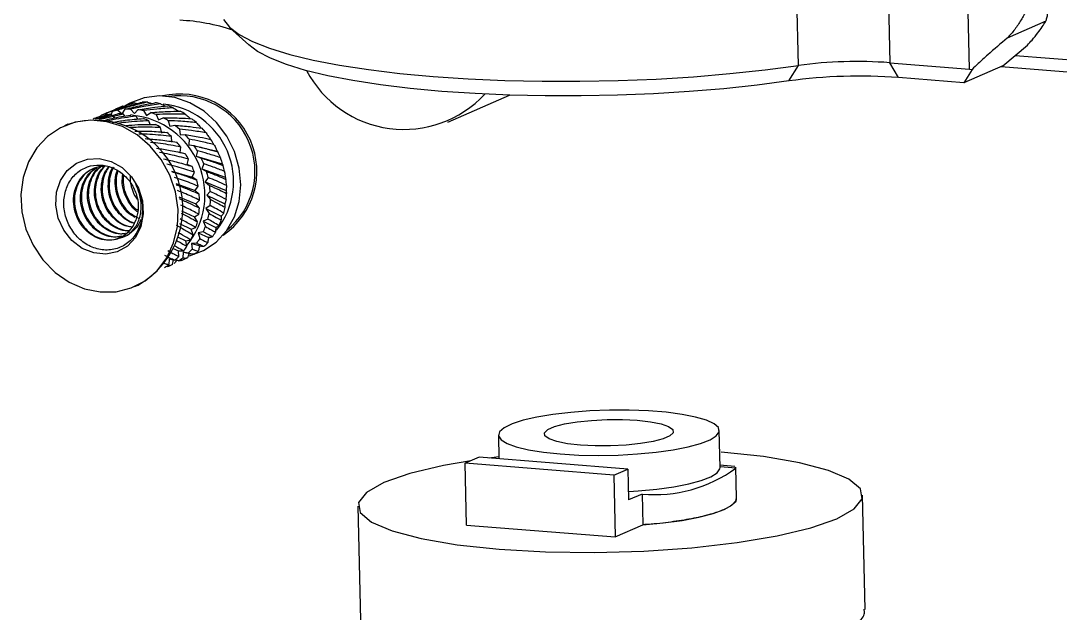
# Model space of a CAD drawing. Header units: millimetres. Extents: x 0 to 279, y 0 to 216.
# Drawn here: x 53.35 to 79.71, y 116.74 to 131.76 of the extents above; entities that cross this region are included whole.
import ezdxf

# ---------------------------------------------------------------- set-up
doc = ezdxf.new("R2010")
doc.units = ezdxf.units.MM

msp = doc.modelspace()

# ---------------------------------------------------------------- linework, layer by layer
at = {"color": 8, "linetype": 'Continuous', "lineweight": 25}
for p, q in [((77.402, 130.539), (77.211, 139.547)), ((78.568, 130.887), (81.475, 130.655)), ((71.477, 120.42), (71.079, 120.452))]:
    msp.add_line(p, q, dxfattribs=at)
at = {"color": 7, "linetype": 'Continuous', "lineweight": 25}
for p, q in [((73.067, 130.631), (73.02, 132.873)), ((75.35, 132.232), (75.383, 130.7)), ((58.651, 131.589), (59.13, 131.15)), ((79.339, 131.751), (78.364, 131.325)), ((78.25, 130.621), (78.874, 131.143)), ((72.825, 130.239), (73.067, 130.631)), ((75.383, 130.7), (77.402, 130.539)), ((75.604, 130.323), (75.383, 130.7)), ((78.25, 130.621), (77.264, 130.191)), ((77.471, 130.53), (77.264, 130.191)), ((77.402, 130.539), (77.471, 130.53)), ((78.212, 130.605), (81.457, 130.346)), ((77.264, 130.191), (75.604, 130.323)), ((64.177, 129.197), (65.737, 129.879)), ((55.93, 129.598), (55.611, 129.458)), ((55.635, 129.378), (55.672, 129.468)), ((55.85, 129.566), (55.747, 129.521)), ((55.808, 129.498), (55.918, 129.408)), ((55.918, 129.408), (55.99, 129.519)), ((55.93, 129.598), (55.957, 129.597)), ((56.131, 129.522), (56.227, 129.414)), ((56.227, 129.414), (56.317, 129.509)), ((56.24, 129.68), (56.31, 129.668)), ((56.459, 129.485), (56.537, 129.362)), ((56.537, 129.362), (56.642, 129.436)), ((55.243, 129.28), (55.484, 129.368)), ((55.622, 129.39), (55.287, 129.279)), ((55.37, 129.343), (55.316, 129.316)), ((55.362, 129.308), (55.373, 129.355)), ((55.947, 129.398), (55.37, 129.26)), ((55.53, 129.426), (55.441, 129.387)), ((55.499, 129.411), (55.555, 129.379)), ((55.728, 129.295), (55.622, 129.39)), ((55.987, 129.348), (55.947, 129.398)), ((56.316, 129.271), (56.274, 129.343)), ((56.629, 129.135), (56.593, 129.227)), ((56.781, 129.386), (56.84, 129.252)), ((56.84, 129.252), (56.957, 129.304)), ((57.087, 129.229), (57.125, 129.088)), ((54.541, 129.138), (54.452, 129.099)), ((56.925, 128.913), (56.893, 129.055)), ((57.125, 129.088), (57.251, 129.116)), ((57.369, 129.019), (57.385, 128.875)), ((57.176, 128.687), (57.167, 128.831)), ((57.385, 128.875), (57.515, 128.878)), ((57.618, 128.761), (57.611, 128.619)), ((57.391, 128.421), (57.405, 128.561)), ((57.447, 128.408), (57.391, 128.421)), ((57.611, 128.619), (57.742, 128.597)), ((57.827, 128.464), (57.796, 128.329)), ((57.878, 128.559), (58.331, 128.456)), ((57.565, 128.122), (57.601, 128.255)), ((57.691, 128.069), (57.565, 128.122)), ((57.796, 128.329), (57.924, 128.282)), ((57.796, 128.329), (58.456, 128.133)), ((57.988, 128.137), (57.936, 128.012)), ((57.168, 127.95), (57.69, 127.799)), ((57.69, 127.799), (57.748, 127.921)), ((57.936, 128.012), (58.056, 127.942)), ((57.936, 128.012), (58.531, 127.797)), ((57.281, 127.634), (57.765, 127.463)), ((57.808, 127.724), (57.69, 127.799)), ((58.097, 127.79), (58.025, 127.678)), ((58.025, 127.678), (58.135, 127.588)), ((58.025, 127.678), (58.552, 127.458)), ((57.765, 127.463), (57.842, 127.57)), ((57.871, 127.368), (57.765, 127.463)), ((58.151, 127.433), (58.061, 127.339)), ((58.061, 127.339), (58.156, 127.231)), ((58.061, 127.339), (58.518, 127.125)), ((57.356, 127.3), (57.786, 127.123)), ((57.786, 127.123), (57.88, 127.213)), ((57.877, 127.011), (57.786, 127.123)), ((58.148, 127.077), (58.043, 127.003)), ((57.42, 126.944), (57.752, 126.791)), ((57.752, 126.791), (57.861, 126.859)), ((58.043, 127.003), (58.121, 126.88)), ((58.043, 127.003), (58.432, 126.809)), ((57.373, 126.62), (57.666, 126.475)), ((57.825, 126.664), (57.752, 126.791)), ((58.088, 126.733), (57.971, 126.682)), ((57.971, 126.682), (58.03, 126.548)), ((57.971, 126.682), (58.295, 126.52)), ((57.324, 126.288), (57.529, 126.186)), ((57.666, 126.475), (57.786, 126.52)), ((57.719, 126.339), (57.666, 126.475)), ((57.974, 126.412), (57.848, 126.384)), ((57.848, 126.384), (57.885, 126.243)), ((57.848, 126.384), (58.111, 126.266)), ((57.529, 126.186), (57.656, 126.207)), ((57.56, 126.044), (57.529, 126.186)), ((57.807, 126.122), (57.677, 126.119)), ((57.677, 126.119), (57.692, 125.976)), ((57.677, 126.119), (57.868, 126.061)), ((57.863, 126.06), (57.917, 126.048)), ((57.21, 125.993), (57.345, 125.932)), ((57.345, 125.932), (57.477, 125.928)), ((57.354, 125.788), (57.345, 125.932)), ((57.463, 125.896), (57.456, 125.754)), ((57.595, 125.874), (57.463, 125.896)), ((57.479, 125.893), (57.662, 125.852)), ((57.099, 125.725), (57.177, 125.707)), ((57.107, 125.581), (57.121, 125.721)), ((57.116, 125.553), (57.205, 125.592)), ((57.177, 125.709), (57.252, 125.692)), ((57.209, 125.699), (57.184, 125.584)), ((57.184, 125.584), (57.204, 125.594)), ((57.237, 125.61), (57.272, 125.645)), ((57.342, 125.674), (57.263, 125.702)), ((57.422, 125.687), (57.525, 125.732)), ((56.232, 125.023), (56.322, 125.062)), ((65.461, 121.257), (65.473, 120.655)), ((71.079, 120.436), (71.059, 121.375)), ((64.97, 120.695), (64.618, 120.541)), ((64.651, 118.975), (64.618, 120.541)), ((68.389, 120.24), (64.618, 120.541)), ((68.741, 120.394), (64.97, 120.695)), ((65.472, 120.702), (65.227, 120.674)), ((71.456, 120.463), (71.078, 120.493)), ((68.389, 120.24), (68.741, 120.394)), ((68.389, 120.24), (68.422, 118.674)), ((68.741, 120.394), (68.757, 119.611)), ((71.477, 120.42), (71.455, 120.446)), ((71.496, 119.661), (71.479, 120.444)), ((69.103, 119.762), (68.757, 119.611)), ((69.103, 119.762), (69.119, 118.979)), ((74.756, 116.832), (74.695, 119.729)), ((61.898, 119.458), (61.959, 116.561)), ((64.651, 118.975), (68.422, 118.674)), ((68.422, 118.674), (69.119, 118.979))]:
    msp.add_line(p, q, dxfattribs=at)
at = {"color": 7, "linetype": 'Continuous', "lineweight": 25, "flags": 128}
for points in [[(58.486, 131.794), (58.638, 131.602), (58.885, 131.416), (59.225, 131.238), (59.654, 131.069), (60.168, 130.913), (60.762, 130.769), (61.43, 130.64), (62.165, 130.526), (62.96, 130.43), (63.806, 130.351), (64.695, 130.291), (65.618, 130.251), (66.565, 130.23), (67.527, 130.229), (68.494, 130.248), (69.457, 130.287), (70.405, 130.346), (71.329, 130.423), (72.22, 130.518), (73.067, 130.631)], [(72.825, 130.239), (72.02, 130.132), (71.174, 130.042), (70.296, 129.969), (69.396, 129.913), (68.481, 129.876), (67.562, 129.858), (66.648, 129.859), (65.748, 129.878), (64.871, 129.917), (64.027, 129.973), (63.223, 130.048), (62.468, 130.14), (61.77, 130.248), (61.136, 130.37), (60.571, 130.507), (60.083, 130.656), (59.675, 130.816), (59.352, 130.985), (59.13, 131.15)], [(57.613, 125.798), (57.622, 125.8), (57.982, 125.935), (58.3, 126.151), (58.564, 126.44), (58.762, 126.788), (58.885, 127.181), (58.928, 127.601), (58.888, 128.03), (58.768, 128.45), (58.573, 128.841), (58.312, 129.187), (57.995, 129.473), (57.637, 129.686), (57.253, 129.817), (56.86, 129.859), (56.476, 129.813), (56.116, 129.678), (56.006, 129.615)], [(56.147, 124.988), (56.498, 125.168), (56.802, 125.426), (57.047, 125.75), (57.221, 126.129), (57.319, 126.545), (57.335, 126.982), (57.27, 127.423), (57.127, 127.849), (56.91, 128.242), (56.628, 128.588), (56.294, 128.87), (55.922, 129.079), (55.525, 129.205), (55.121, 129.243), (54.726, 129.192), (54.356, 129.053), (54.027, 128.833), (53.751, 128.541), (53.541, 128.188), (53.404, 127.788), (53.346, 127.359), (53.371, 126.918), (53.476, 126.483), (53.657, 126.071), (53.908, 125.699), (54.217, 125.384), (54.572, 125.137), (54.958, 124.969), (55.361, 124.886), (55.762, 124.893), (56.147, 124.988)], [(55.791, 125.905), (55.499, 125.845), (55.196, 125.875), (54.903, 125.993), (54.643, 126.19), (54.435, 126.452), (54.294, 126.759), (54.231, 127.088), (54.25, 127.416), (54.35, 127.717), (54.524, 127.969), (54.758, 128.154), (55.036, 128.258), (55.336, 128.273), (55.637, 128.198), (55.916, 128.039), (56.152, 127.807), (56.328, 127.52), (56.431, 127.199), (56.453, 126.868), (56.393, 126.551), (56.255, 126.271), (56.049, 126.051), (55.791, 125.905)], [(67.028, 120.778), (67.497, 120.751), (67.99, 120.742), (68.492, 120.751), (68.986, 120.779), (69.457, 120.824), (69.89, 120.885), (70.27, 120.959), (70.586, 121.045), (70.826, 121.14), (70.985, 121.24), (71.056, 121.343), (71.037, 121.445), (70.928, 121.543), (70.734, 121.634), (70.461, 121.714), (70.116, 121.782), (69.712, 121.834), (69.262, 121.87), (68.779, 121.888), (68.279, 121.888), (67.779, 121.869), (67.294, 121.833), (66.841, 121.78), (66.433, 121.712), (66.083, 121.631), (65.804, 121.541), (65.604, 121.443), (65.489, 121.341), (65.463, 121.238), (65.526, 121.137), (65.678, 121.043), (65.913, 120.957), (66.223, 120.883), (66.599, 120.822), (67.028, 120.778)], [(67.538, 121.001), (67.207, 121.038), (66.937, 121.092), (66.743, 121.158), (66.638, 121.234), (66.627, 121.314), (66.711, 121.395), (66.885, 121.471), (67.139, 121.538), (67.458, 121.592), (67.824, 121.63), (68.215, 121.65), (68.608, 121.65), (68.981, 121.631), (69.313, 121.594), (69.583, 121.541), (69.776, 121.474), (69.882, 121.399), (69.892, 121.318), (69.809, 121.238), (69.635, 121.162), (69.381, 121.095), (69.062, 121.04), (68.696, 121.002), (68.305, 120.983), (67.912, 120.982), (67.538, 121.001)], [(64.763, 120.605), (64.065, 120.488), (63.21, 120.283), (62.551, 120.052), (62.112, 119.803), (61.91, 119.546), (61.955, 119.291), (62.242, 119.048), (62.763, 118.825), (63.496, 118.632), (64.414, 118.477), (65.481, 118.363), (66.656, 118.298), (67.894, 118.282), (69.147, 118.316), (70.368, 118.4), (71.51, 118.529), (72.527, 118.699), (73.382, 118.904), (74.042, 119.135), (74.481, 119.384), (74.682, 119.641), (74.638, 119.896), (74.35, 120.139), (73.83, 120.362), (73.097, 120.555), (72.179, 120.711), (71.112, 120.824), (71.112, 120.824)], [(68.767, 119.824), (69.006, 119.839), (69.477, 119.884), (69.91, 119.945), (70.29, 120.02), (70.605, 120.106), (70.846, 120.2), (71.005, 120.301), (71.075, 120.404), (71.079, 120.436)], [(69.119, 118.979), (69.639, 119.028), (70.119, 119.094), (70.544, 119.174), (70.902, 119.268), (71.183, 119.37), (71.377, 119.48), (71.48, 119.593), (71.496, 119.661)]]:
    msp.add_lwpolyline(points, dxfattribs=at)
at = {"color": 7, "linetype": 'Continuous', "lineweight": 25}
for centre, radius, start, end in [((57.197, 127.119), 4.661, 70.889, 87.7784), ((63.063, 131.797), 2.789, 207.7034, 317.2424), ((74.552, 119.822), 10.91, 85.6349, 97.8232), ((74.607, 117.269), 13.092, 85.6349, 97.8232), ((56.508, 128.002), 1.7, 88.1022, 92.8646), ((57.373, 127.948), 1.959, 304.3515, 102.8462), ((57.364, 127.944), 1.921, 308.9886, 98.209), ((56.091, 127.891), 1.631, 99.986, 104.8811), ((56.495, 128.09), 1.61, 110.5287, 113.5986), ((56.098, 127.829), 1.694, 88.8727, 93.6461), ((56.501, 128.067), 1.634, 99.1928, 104.0817), ((56.09, 127.731), 1.792, 78.1363, 82.7336), ((56.059, 127.612), 1.915, 67.8515, 72.2492), ((56.498, 127.902), 1.8, 77.396, 81.9796), ((56.768, 127.685), 1.974, 321.492, 84.5527), ((56.465, 127.782), 1.925, 67.144, 71.5275), ((56.407, 127.661), 2.059, 57.3479, 61.5379), ((55.219, 127.007), 2.236, 299.545, 107.6527), ((55.81, 127.79), 1.611, 108.1441, 113.0787), ((56.085, 127.911), 1.61, 111.3321, 116.2699), ((55.818, 127.758), 1.645, 96.8452, 101.7134), ((55.822, 127.684), 1.718, 85.8257, 90.554), ((55.808, 127.579), 1.825, 75.2112, 79.7537), ((55.988, 127.346), 2.028, 320.744, 84.4369), ((55.769, 127.457), 1.953, 65.0566, 69.3982), ((56.002, 127.49), 2.05, 58.0244, 62.2274), ((56.333, 127.556), 2.188, 47.9558, 51.9802), ((55.707, 127.338), 2.087, 55.3508, 59.5033), ((55.631, 127.238), 2.212, 46.0332, 50.0277), ((55.928, 127.384), 2.179, 48.6065, 52.6412), ((56.259, 127.481), 2.294, 38.8805, 42.7802), ((55.56, 127.17), 2.311, 37.0109, 40.8905), ((55.854, 127.306), 2.287, 39.5122, 43.4191), ((56.204, 127.439), 2.362, 30.0135, 33.8372), ((55.511, 127.136), 2.371, 28.1727, 31.987), ((55.797, 127.262), 2.359, 30.6343, 34.4616), ((56.184, 127.429), 2.385, 21.236, 25.0359), ((55.775, 127.25), 2.385, 21.8545, 25.6543), ((55.5, 127.13), 2.383, 19.3984, 23.2001), ((55.797, 127.257), 2.361, 13.0503, 16.8758), ((56.21, 127.437), 2.357, 12.4255, 16.2547), ((55.537, 127.14), 2.345, 10.5655, 14.4076), ((55.866, 127.269), 2.29, 4.1002, 8.0034), ((56.282, 127.449), 2.284, 3.4606, 7.3712), ((55.617, 127.151), 2.264, 1.5535, 5.4874), ((56.391, 127.45), 2.175, 354.2273, 358.2673), ((55.973, 127.272), 2.184, 354.8892, 358.9187), ((55.732, 127.149), 2.149, 352.2507, 356.3233), ((56.101, 127.254), 2.055, 345.3174, 349.5139), ((56.52, 127.431), 2.045, 344.6268, 348.8363), ((55.536, 126.959), 0.769, 291.2279, 341.1652), ((55.862, 127.125), 2.017, 342.5633, 346.8121), ((56.229, 127.214), 1.92, 335.3119, 339.7024), ((56.647, 127.389), 1.911, 334.589, 338.9937), ((55.987, 127.078), 1.884, 332.4289, 336.8759), ((56.755, 127.331), 1.788, 324.0886, 328.6926), ((56.089, 127.019), 1.765, 321.834, 326.4777), ((56.339, 127.156), 1.796, 324.8437, 329.4341), ((56.831, 127.27), 1.691, 313.1626, 317.9413), ((56.157, 126.959), 1.675, 310.8302, 315.6395), ((56.459, 127.047), 1.633, 302.7189, 307.6109), ((56.881, 127.207), 1.61, 293.5989, 295.4662), ((56.417, 127.095), 1.697, 313.945, 318.7128), ((56.871, 127.224), 1.63, 301.9191, 306.8171), ((56.19, 126.918), 1.622, 299.5402, 304.4537), ((56.471, 127.028), 1.61, 291.3321, 296.2699), ((69.431, 123.194), 3.448, 264.542, 306.4159)]:
    msp.add_arc(centre, radius, start, end, dxfattribs=at)
for points, knots in [([(79.339, 131.751), (79.35, 131.778), (79.372, 131.837), (79.391, 131.956), (79.399, 132.07), (79.397, 132.174), (79.387, 132.268), (79.368, 132.354), (79.338, 132.402), (79.326, 132.421)], [0, 0, 0, 0, 0.1444354, 0.3189441, 0.5002124, 0.6253274, 0.7504631, 0.8995774, 1, 1, 1, 1]), ([(78.974, 132.267), (78.965, 132.248), (78.945, 132.205), (78.905, 132.125), (78.852, 132.023), (78.786, 131.907), (78.688, 131.743), (78.561, 131.539), (78.43, 131.396), (78.364, 131.325)], [0, 0, 0, 0, 0.062087, 0.144407, 0.249721, 0.374887, 0.500031, 0.750294, 1, 1, 1, 1]), ([(78.874, 131.143), (78.915, 131.188), (79.015, 131.299), (79.191, 131.518), (79.28, 131.658), (79.339, 131.751)], [0, 0, 0, 0, 0.185687, 0.457848, 1, 1, 1, 1]), ([(78.364, 131.325), (78.198, 131.185), (77.947, 130.974), (77.649, 130.702), (77.523, 130.579), (77.471, 130.53)], [0, 0, 0, 0, 0.541126, 0.813937, 1, 1, 1, 1]), ([(55.672, 129.468), (55.811, 129.516), (56.06, 129.602), (56.312, 129.67), (56.423, 129.7)], [0, 0, 0, 0, 0.5615212, 1, 1, 1, 1]), ([(56.564, 129.701), (56.422, 129.668), (56.169, 129.609), (55.919, 129.532), (55.808, 129.498)], [0, 0, 0, 0, 0.558421, 1, 1, 1, 1]), ([(56.564, 129.701), (56.586, 129.694), (56.62, 129.683), (56.654, 129.672), (56.665, 129.668)], [0, 0, 0, 0, 0.657938, 1, 1, 1, 1]), ([(56.24, 129.68), (56.101, 129.635), (55.851, 129.553), (55.607, 129.455), (55.499, 129.411)], [0, 0, 0, 0, 0.558421, 1, 1, 1, 1]), ([(55.532, 129.424), (55.614, 129.46), (55.802, 129.543), (55.995, 129.613), (56.104, 129.652)], [0, 0, 0, 0, 0.438403, 1, 1, 1, 1]), ([(55.99, 129.519), (56.132, 129.555), (56.384, 129.619), (56.638, 129.665), (56.75, 129.685)], [0, 0, 0, 0, 0.561521, 1, 1, 1, 1]), ([(56.891, 129.659), (56.75, 129.638), (56.496, 129.601), (56.243, 129.547), (56.131, 129.522)], [0, 0, 0, 0, 0.558421, 1, 1, 1, 1]), ([(56.317, 129.509), (56.459, 129.532), (56.712, 129.574), (56.964, 129.597), (57.075, 129.608)], [0, 0, 0, 0, 0.5615212, 1, 1, 1, 1]), ([(57.212, 129.556), (57.073, 129.547), (56.823, 129.532), (56.57, 129.499), (56.459, 129.485)], [0, 0, 0, 0, 0.5584208, 1, 1, 1, 1]), ([(56.642, 129.436), (56.783, 129.447), (57.034, 129.467), (57.28, 129.47), (57.388, 129.471)], [0, 0, 0, 0, 0.561521, 1, 1, 1, 1]), ([(56.891, 129.659), (56.912, 129.649), (56.953, 129.631), (56.994, 129.611), (57.014, 129.601)], [0, 0, 0, 0, 0.502193, 1, 1, 1, 1]), ([(57.212, 129.556), (57.231, 129.544), (57.268, 129.521), (57.313, 129.493), (57.338, 129.476), (57.346, 129.471)], [0, 0, 0, 0, 0.414311, 0.828622, 1, 1, 1, 1]), ([(55.323, 129.271), (55.33, 129.273), (55.488, 129.327), (55.65, 129.365), (55.805, 129.402)], [0, 0, 0, 0, 0.039212, 1, 1, 1, 1]), ([(55.432, 129.232), (55.51, 129.252), (55.743, 129.312), (55.977, 129.349), (56.133, 129.374)], [0, 0, 0, 0, 0.335382, 1, 1, 1, 1]), ([(56.274, 129.343), (56.076, 129.318), (55.829, 129.287), (55.582, 129.232), (55.532, 129.221)], [0, 0, 0, 0, 0.798971, 1, 1, 1, 1]), ([(55.667, 129.189), (55.776, 129.207), (56.041, 129.253), (56.302, 129.273), (56.456, 129.285)], [0, 0, 0, 0, 0.412375, 1, 1, 1, 1]), ([(56.593, 129.227), (56.398, 129.219), (56.135, 129.207), (55.867, 129.171), (55.797, 129.161)], [0, 0, 0, 0, 0.7382061, 1, 1, 1, 1]), ([(57.518, 129.395), (57.382, 129.398), (57.139, 129.403), (56.89, 129.391), (56.781, 129.386)], [0, 0, 0, 0, 0.558421, 1, 1, 1, 1]), ([(56.957, 129.304), (57.094, 129.304), (57.339, 129.303), (57.576, 129.287), (57.68, 129.28)], [0, 0, 0, 0, 0.561521, 1, 1, 1, 1]), ([(57.798, 129.181), (57.668, 129.194), (57.435, 129.217), (57.194, 129.225), (57.087, 129.229)], [0, 0, 0, 0, 0.558421, 1, 1, 1, 1]), ([(57.518, 129.395), (57.534, 129.382), (57.567, 129.355), (57.612, 129.318), (57.64, 129.293), (57.653, 129.281)], [0, 0, 0, 0, 0.355232, 0.710463, 1, 1, 1, 1]), ([(57.798, 129.181), (57.811, 129.167), (57.839, 129.138), (57.882, 129.091), (57.91, 129.059), (57.925, 129.041)], [0, 0, 0, 0, 0.311884, 0.623769, 1, 1, 1, 1]), ([(56.007, 129.108), (56.109, 129.116), (56.366, 129.139), (56.616, 129.137), (56.766, 129.136)], [0, 0, 0, 0, 0.400102, 1, 1, 1, 1]), ([(56.893, 129.055), (56.705, 129.062), (56.451, 129.071), (56.188, 129.057), (56.119, 129.054)], [0, 0, 0, 0, 0.740261, 1, 1, 1, 1]), ([(56.24, 128.965), (56.366, 128.966), (56.643, 128.968), (56.908, 128.946), (57.052, 128.934)], [0, 0, 0, 0, 0.456327, 1, 1, 1, 1]), ([(57.251, 129.116), (57.383, 129.105), (57.618, 129.086), (57.843, 129.053), (57.942, 129.038)], [0, 0, 0, 0, 0.561521, 1, 1, 1, 1]), ([(58.044, 128.92), (57.921, 128.942), (57.701, 128.981), (57.471, 129.007), (57.369, 129.019)], [0, 0, 0, 0, 0.558421, 1, 1, 1, 1]), ([(58.044, 128.92), (58.055, 128.905), (58.077, 128.875), (58.115, 128.82), (58.141, 128.78), (58.158, 128.755)], [0, 0, 0, 0, 0.2745, 0.549, 1, 1, 1, 1]), ([(57.167, 128.831), (56.987, 128.851), (56.718, 128.882), (56.435, 128.889), (56.341, 128.891)], [0, 0, 0, 0, 0.668921, 1, 1, 1, 1]), ([(56.497, 128.777), (56.63, 128.767), (56.908, 128.747), (57.17, 128.705), (57.307, 128.683)], [0, 0, 0, 0, 0.478613, 1, 1, 1, 1]), ([(57.405, 128.561), (57.236, 128.594), (56.986, 128.642), (56.718, 128.67), (56.632, 128.679)], [0, 0, 0, 0, 0.677195, 1, 1, 1, 1]), ([(57.515, 128.878), (57.64, 128.858), (57.863, 128.823), (58.073, 128.776), (58.166, 128.755)], [0, 0, 0, 0, 0.561521, 1, 1, 1, 1]), ([(58.249, 128.621), (58.135, 128.65), (57.931, 128.702), (57.714, 128.743), (57.618, 128.761)], [0, 0, 0, 0, 0.558421, 1, 1, 1, 1]), ([(56.789, 128.534), (56.906, 128.516), (57.16, 128.478), (57.395, 128.422), (57.522, 128.392)], [0, 0, 0, 0, 0.458419, 1, 1, 1, 1]), ([(57.601, 128.255), (57.444, 128.297), (57.207, 128.36), (56.949, 128.407), (56.861, 128.423)], [0, 0, 0, 0, 0.661932, 1, 1, 1, 1]), ([(57.742, 128.597), (57.858, 128.57), (58.066, 128.521), (58.26, 128.463), (58.345, 128.438)], [0, 0, 0, 0, 0.5615212, 1, 1, 1, 1]), ([(58.407, 128.292), (58.303, 128.327), (58.116, 128.388), (57.915, 128.441), (57.827, 128.464)], [0, 0, 0, 0, 0.558421, 1, 1, 1, 1]), ([(58.249, 128.621), (58.257, 128.606), (58.273, 128.576), (58.301, 128.521), (58.319, 128.481), (58.331, 128.456)], [0, 0, 0, 0, 0.2745, 0.549, 1, 1, 1, 1]), ([(58.331, 128.456), (58.333, 128.453), (58.336, 128.448), (58.341, 128.442), (58.343, 128.439), (58.345, 128.438)], [0, 0, 0, 0, 0.353961, 0.676923, 1, 1, 1, 1]), ([(56.965, 128.262), (57.09, 128.234), (57.343, 128.177), (57.574, 128.105), (57.691, 128.069)], [0, 0, 0, 0, 0.492905, 1, 1, 1, 1]), ([(57.748, 127.921), (57.605, 127.97), (57.383, 128.045), (57.138, 128.108), (57.05, 128.131)], [0, 0, 0, 0, 0.645569, 1, 1, 1, 1]), ([(57.924, 128.282), (58.031, 128.249), (58.221, 128.19), (58.396, 128.125), (58.473, 128.097)], [0, 0, 0, 0, 0.561521, 1, 1, 1, 1]), ([(58.512, 127.944), (58.419, 127.981), (58.251, 128.048), (58.069, 128.11), (57.988, 128.137)], [0, 0, 0, 0, 0.558421, 1, 1, 1, 1]), ([(58.407, 128.292), (58.412, 128.278), (58.422, 128.249), (58.439, 128.196), (58.45, 128.157), (58.456, 128.133)], [0, 0, 0, 0, 0.2745, 0.549, 1, 1, 1, 1]), ([(58.456, 128.133), (58.459, 128.128), (58.463, 128.119), (58.468, 128.107), (58.472, 128.1), (58.473, 128.097)], [0, 0, 0, 0, 0.353961, 0.676923, 1, 1, 1, 1]), ([(56.413, 126.712), (56.378, 126.602), (56.306, 126.373), (56.069, 126.112), (55.758, 125.958), (55.41, 125.935), (55.066, 126.042), (54.769, 126.268), (54.551, 126.58), (54.433, 126.943), (54.433, 127.314), (54.544, 127.65), (54.751, 127.915), (55.032, 128.078), (55.351, 128.125), (55.671, 128.056), (55.957, 127.877), (56.178, 127.616), (56.309, 127.306), (56.343, 126.986), (56.289, 126.799), (56.264, 126.711)], [0, 0, 0, 0, 0.053577, 0.112571, 0.170165, 0.227063, 0.283985, 0.339657, 0.394489, 0.449339, 0.503087, 0.555852, 0.608632, 0.660454, 0.711152, 0.761861, 0.811754, 0.860386, 0.909026, 0.956985, 1, 1, 1, 1]), ([(55.814, 126.242), (55.797, 126.236), (55.704, 126.205), (55.525, 126.188), (55.28, 126.246), (55.053, 126.382), (54.866, 126.586), (54.737, 126.837), (54.675, 127.113), (54.69, 127.395), (54.781, 127.653), (54.936, 127.867), (55.148, 128.013), (55.341, 128.084), (55.456, 128.077), (55.483, 128.075)], [0, 0, 0, 0, 0.020286, 0.107621, 0.191726, 0.278915, 0.367222, 0.452664, 0.537834, 0.626082, 0.713445, 0.797552, 0.884712, 0.973028, 1, 1, 1, 1]), ([(55.21, 128.02), (55.165, 128.001), (55.05, 127.953), (54.905, 127.81), (54.781, 127.612), (54.71, 127.377), (54.7, 127.126), (54.749, 126.885), (54.848, 126.665), (55.028, 126.425), (55.278, 126.257), (55.549, 126.202), (55.734, 126.209), (55.833, 126.257), (55.868, 126.274)], [0, 0, 0, 0, 0.054504, 0.138346, 0.220905, 0.306737, 0.393001, 0.476616, 0.55492, 0.636342, 0.785914, 0.868035, 0.953332, 1, 1, 1, 1]), ([(55.898, 126.298), (55.832, 126.287), (55.689, 126.263), (55.456, 126.324), (55.229, 126.458), (55.042, 126.663), (54.913, 126.913), (54.851, 127.19), (54.866, 127.473), (54.958, 127.729), (55.094, 127.928), (55.217, 128.005), (55.27, 128.038)], [0, 0, 0, 0, 0.088561, 0.190412, 0.295999, 0.402939, 0.506409, 0.60955, 0.716418, 0.822214, 0.924069, 1, 1, 1, 1]), ([(55.274, 128.043), (55.267, 128.04), (55.193, 128.005), (55.082, 127.885), (54.956, 127.69), (54.886, 127.454), (54.876, 127.203), (54.925, 126.962), (55.024, 126.742), (55.204, 126.501), (55.453, 126.337), (55.716, 126.276), (55.845, 126.294), (55.906, 126.303)], [0, 0, 0, 0, 0.009075, 0.102795, 0.195082, 0.291026, 0.387454, 0.48092, 0.56845, 0.659466, 0.82666, 0.918457, 1, 1, 1, 1]), ([(56.004, 126.368), (55.961, 126.362), (55.841, 126.343), (55.631, 126.402), (55.405, 126.535), (55.218, 126.74), (55.089, 126.99), (55.027, 127.267), (55.042, 127.55), (55.134, 127.805), (55.254, 127.986), (55.355, 128.052), (55.387, 128.073)], [0, 0, 0, 0, 0.061221, 0.169651, 0.282058, 0.395905, 0.506059, 0.615862, 0.729632, 0.842262, 0.950696, 1, 1, 1, 1]), ([(55.39, 128.074), (55.346, 128.037), (55.244, 127.953), (55.134, 127.764), (55.062, 127.532), (55.052, 127.28), (55.101, 127.039), (55.2, 126.819), (55.38, 126.577), (55.629, 126.415), (55.866, 126.356), (55.97, 126.369), (56.006, 126.374)], [0, 0, 0, 0, 0.076456, 0.175179, 0.277814, 0.380966, 0.480951, 0.574586, 0.671948, 0.850803, 0.949002, 1, 1, 1, 1]), ([(56.096, 126.437), (56.081, 126.435), (55.988, 126.424), (55.807, 126.481), (55.581, 126.611), (55.394, 126.817), (55.265, 127.067), (55.203, 127.344), (55.219, 127.625), (55.305, 127.884), (55.413, 128.013), (55.465, 128.075)], [0, 0, 0, 0, 0.024272, 0.143839, 0.267791, 0.393333, 0.514801, 0.635882, 0.761338, 0.885537, 1, 1, 1, 1]), ([(55.462, 128.055), (55.454, 128.048), (55.391, 127.992), (55.311, 127.839), (55.237, 127.609), (55.228, 127.357), (55.277, 127.115), (55.376, 126.896), (55.556, 126.654), (55.804, 126.496), (56.015, 126.435), (56.092, 126.443), (56.1, 126.444)], [0, 0, 0, 0, 0.015533, 0.125379, 0.239578, 0.354353, 0.465603, 0.569787, 0.678119, 0.877125, 0.986387, 1, 1, 1, 1]), ([(56.151, 126.527), (56.097, 126.537), (55.96, 126.561), (55.757, 126.691), (55.57, 126.893), (55.441, 127.144), (55.379, 127.421), (55.396, 127.701), (55.466, 127.929), (55.551, 128.034), (55.581, 128.071)], [0, 0, 0, 0, 0.091973, 0.231137, 0.372086, 0.508461, 0.644402, 0.785255, 0.924696, 1, 1, 1, 1]), ([(55.59, 128.071), (55.556, 128.021), (55.477, 127.906), (55.415, 127.684), (55.403, 127.434), (55.453, 127.192), (55.552, 126.972), (55.732, 126.734), (55.952, 126.574), (56.119, 126.545), (56.158, 126.538)], [0, 0, 0, 0, 0.096967, 0.223853, 0.351377, 0.474985, 0.590742, 0.711108, 0.932221, 1, 1, 1, 1]), ([(56.214, 126.63), (56.198, 126.634), (56.1, 126.655), (55.934, 126.77), (55.746, 126.969), (55.617, 127.221), (55.554, 127.499), (55.574, 127.777), (55.626, 127.972), (55.685, 128.049), (55.691, 128.057)], [0, 0, 0, 0, 0.031622, 0.190472, 0.351359, 0.507025, 0.662196, 0.822974, 0.98214, 1, 1, 1, 1]), ([(55.707, 128.052), (55.694, 128.033), (55.639, 127.947), (55.592, 127.76), (55.579, 127.511), (55.629, 127.269), (55.728, 127.049), (55.908, 126.813), (56.091, 126.667), (56.219, 126.64), (56.22, 126.64)], [0, 0, 0, 0, 0.0417963, 0.1870689, 0.3330729, 0.4745938, 0.6071261, 0.744935, 0.9980899, 1, 1, 1, 1]), ([(56.241, 126.779), (56.198, 126.802), (56.078, 126.867), (55.923, 127.049), (55.792, 127.298), (55.734, 127.574), (55.735, 127.804), (55.782, 127.923), (55.795, 127.957)], [0, 0, 0, 0, 0.11147, 0.31669, 0.515252, 0.713181, 0.918262, 1, 1, 1, 1]), ([(55.811, 127.952), (55.798, 127.914), (55.759, 127.799), (55.758, 127.587), (55.804, 127.346), (55.904, 127.128), (56.067, 126.899), (56.235, 126.81), (56.336, 126.755)], [0, 0, 0, 0, 0.085103, 0.258857, 0.427276, 0.584997, 0.748999, 1, 1, 1, 1]), ([(56.31, 126.92), (56.304, 126.924), (56.222, 126.972), (56.1, 127.129), (55.97, 127.373), (55.907, 127.633), (55.924, 127.798), (55.932, 127.872)], [0, 0, 0, 0, 0.019513, 0.282866, 0.537674, 0.79167, 1, 1, 1, 1]), ([(55.95, 127.86), (55.944, 127.794), (55.931, 127.648), (55.981, 127.422), (56.081, 127.207), (56.19, 127.037), (56.287, 126.98), (56.319, 126.961)], [0, 0, 0, 0, 0.1931858, 0.430957, 0.6536262, 0.8851608, 1, 1, 1, 1]), ([(57.174, 127.94), (57.28, 127.908), (57.503, 127.841), (57.703, 127.764), (57.808, 127.724)], [0, 0, 0, 0, 0.4729061, 1, 1, 1, 1]), ([(58.056, 127.942), (58.153, 127.906), (58.324, 127.84), (58.479, 127.772), (58.548, 127.742)], [0, 0, 0, 0, 0.561521, 1, 1, 1, 1]), ([(58.512, 127.944), (58.515, 127.931), (58.519, 127.903), (58.526, 127.854), (58.529, 127.819), (58.531, 127.797)], [0, 0, 0, 0, 0.2745, 0.549, 1, 1, 1, 1]), ([(55.814, 126.242), (55.896, 126.265), (56.061, 126.31), (56.253, 126.508), (56.382, 126.775), (56.417, 127.109), (56.359, 127.403), (56.285, 127.565), (56.262, 127.614)], [0, 0, 0, 0, 0.169752, 0.339413, 0.518073, 0.715594, 0.913114, 1, 1, 1, 1]), ([(56.122, 127.828), (56.12, 127.798), (56.112, 127.688), (56.161, 127.501), (56.227, 127.33), (56.286, 127.254), (56.299, 127.237)], [0, 0, 0, 0, 0.1417029, 0.5322119, 0.8979178, 1, 1, 1, 1]), ([(56.262, 127.614), (56.278, 127.585), (56.357, 127.437), (56.454, 127.127), (56.427, 126.854), (56.413, 126.712)], [0, 0, 0, 0, 0.106127, 0.53337, 1, 1, 1, 1]), ([(57.842, 127.57), (57.714, 127.623), (57.526, 127.7), (57.313, 127.771), (57.245, 127.793)], [0, 0, 0, 0, 0.6794, 1, 1, 1, 1]), ([(57.287, 127.607), (57.388, 127.569), (57.596, 127.491), (57.778, 127.41), (57.871, 127.368)], [0, 0, 0, 0, 0.487237, 1, 1, 1, 1]), ([(58.562, 127.587), (58.48, 127.625), (58.333, 127.694), (58.169, 127.761), (58.097, 127.79)], [0, 0, 0, 0, 0.558421, 1, 1, 1, 1]), ([(58.135, 127.588), (58.22, 127.55), (58.371, 127.482), (58.506, 127.414), (58.565, 127.384)], [0, 0, 0, 0, 0.5615212, 1, 1, 1, 1]), ([(58.531, 127.797), (58.533, 127.79), (58.537, 127.777), (58.542, 127.758), (58.546, 127.747), (58.548, 127.742)], [0, 0, 0, 0, 0.353961, 0.676923, 1, 1, 1, 1]), ([(58.562, 127.587), (58.562, 127.575), (58.561, 127.551), (58.558, 127.507), (58.554, 127.477), (58.552, 127.458)], [0, 0, 0, 0, 0.2745, 0.549, 1, 1, 1, 1]), ([(57.88, 127.213), (57.768, 127.266), (57.594, 127.349), (57.392, 127.43), (57.321, 127.458)], [0, 0, 0, 0, 0.644227, 1, 1, 1, 1]), ([(58.555, 127.231), (58.484, 127.269), (58.358, 127.335), (58.214, 127.403), (58.151, 127.433)], [0, 0, 0, 0, 0.558421, 1, 1, 1, 1]), ([(58.552, 127.458), (58.553, 127.448), (58.556, 127.431), (58.561, 127.407), (58.564, 127.392), (58.565, 127.384)], [0, 0, 0, 0, 0.353961, 0.676923, 1, 1, 1, 1]), ([(57.367, 127.253), (57.456, 127.213), (57.64, 127.132), (57.796, 127.052), (57.877, 127.011)], [0, 0, 0, 0, 0.485397, 1, 1, 1, 1]), ([(57.861, 126.859), (57.765, 126.91), (57.624, 126.985), (57.457, 127.064), (57.404, 127.088)], [0, 0, 0, 0, 0.681708, 1, 1, 1, 1]), ([(58.492, 126.889), (58.432, 126.923), (58.325, 126.984), (58.202, 127.049), (58.148, 127.077)], [0, 0, 0, 0, 0.558421, 1, 1, 1, 1]), ([(58.156, 127.231), (58.23, 127.193), (58.361, 127.126), (58.476, 127.063), (58.526, 127.035)], [0, 0, 0, 0, 0.561521, 1, 1, 1, 1]), ([(58.555, 127.231), (58.552, 127.221), (58.547, 127.201), (58.535, 127.166), (58.525, 127.14), (58.518, 127.125)], [0, 0, 0, 0, 0.2745, 0.549, 1, 1, 1, 1]), ([(58.518, 127.125), (58.519, 127.114), (58.521, 127.092), (58.523, 127.063), (58.525, 127.044), (58.526, 127.035)], [0, 0, 0, 0, 0.3539613, 0.6769233, 1, 1, 1, 1]), ([(57.411, 126.884), (57.48, 126.849), (57.632, 126.773), (57.758, 126.702), (57.825, 126.664)], [0, 0, 0, 0, 0.459511, 1, 1, 1, 1]), ([(58.121, 126.88), (58.183, 126.846), (58.294, 126.784), (58.389, 126.728), (58.431, 126.704)], [0, 0, 0, 0, 0.561521, 1, 1, 1, 1]), ([(58.432, 126.809), (58.431, 126.796), (58.431, 126.772), (58.431, 126.737), (58.431, 126.715), (58.431, 126.704)], [0, 0, 0, 0, 0.353961, 0.676923, 1, 1, 1, 1]), ([(58.492, 126.889), (58.487, 126.881), (58.476, 126.866), (58.457, 126.839), (58.441, 126.821), (58.432, 126.809)], [0, 0, 0, 0, 0.2745, 0.549, 1, 1, 1, 1]), ([(56.387, 126.722), (56.367, 126.674), (56.316, 126.551), (56.211, 126.436), (56.123, 126.391), (56.105, 126.382)], [0, 0, 0, 0, 0.326005, 0.857883, 1, 1, 1, 1]), ([(57.286, 126.583), (57.375, 126.534), (57.534, 126.446), (57.663, 126.372), (57.719, 126.339)], [0, 0, 0, 0, 0.560182, 1, 1, 1, 1]), ([(57.786, 126.52), (57.705, 126.566), (57.585, 126.635), (57.438, 126.712), (57.39, 126.738)], [0, 0, 0, 0, 0.6681552, 1, 1, 1, 1]), ([(58.03, 126.548), (58.081, 126.518), (58.173, 126.465), (58.249, 126.421), (58.283, 126.402)], [0, 0, 0, 0, 0.561521, 1, 1, 1, 1]), ([(58.373, 126.569), (58.324, 126.598), (58.237, 126.649), (58.134, 126.708), (58.088, 126.733)], [0, 0, 0, 0, 0.558421, 1, 1, 1, 1]), ([(58.373, 126.569), (58.366, 126.564), (58.353, 126.554), (58.327, 126.538), (58.307, 126.527), (58.295, 126.52)], [0, 0, 0, 0, 0.2745, 0.549, 1, 1, 1, 1]), ([(57.656, 126.207), (57.591, 126.245), (57.496, 126.3), (57.376, 126.368), (57.339, 126.389)], [0, 0, 0, 0, 0.68845, 1, 1, 1, 1]), ([(58.203, 126.282), (58.164, 126.304), (58.095, 126.342), (58.011, 126.39), (57.974, 126.412)], [0, 0, 0, 0, 0.558421, 1, 1, 1, 1]), ([(58.111, 126.266), (58.108, 126.251), (58.102, 126.221), (58.093, 126.178), (58.089, 126.151), (58.086, 126.138)], [0, 0, 0, 0, 0.353961, 0.676923, 1, 1, 1, 1]), ([(58.203, 126.282), (58.195, 126.28), (58.179, 126.276), (58.148, 126.271), (58.125, 126.268), (58.111, 126.266)], [0, 0, 0, 0, 0.2745, 0.549, 1, 1, 1, 1]), ([(58.295, 126.52), (58.293, 126.506), (58.29, 126.478), (58.286, 126.439), (58.284, 126.414), (58.283, 126.402)], [0, 0, 0, 0, 0.353961, 0.676923, 1, 1, 1, 1]), ([(57.477, 125.928), (57.425, 125.955), (57.357, 125.991), (57.268, 126.042), (57.247, 126.055)], [0, 0, 0, 0, 0.757512, 1, 1, 1, 1]), ([(57.31, 126.187), (57.347, 126.165), (57.442, 126.11), (57.516, 126.069), (57.56, 126.044)], [0, 0, 0, 0, 0.39615, 1, 1, 1, 1]), ([(57.988, 126.037), (57.958, 126.05), (57.904, 126.072), (57.837, 126.107), (57.807, 126.122)], [0, 0, 0, 0, 0.558421, 1, 1, 1, 1]), ([(57.887, 126.056), (57.882, 126.039), (57.872, 126.008), (57.859, 125.963), (57.851, 125.934), (57.847, 125.919)], [0, 0, 0, 0, 0.353961, 0.676923, 1, 1, 1, 1]), ([(57.885, 126.243), (57.927, 126.22), (58, 126.18), (58.06, 126.15), (58.086, 126.138)], [0, 0, 0, 0, 0.561521, 1, 1, 1, 1]), ([(57.988, 126.037), (57.979, 126.038), (57.961, 126.041), (57.937, 126.044), (57.922, 126.048), (57.917, 126.049)], [0, 0, 0, 0, 0.388794, 0.777588, 1, 1, 1, 1]), ([(57.252, 125.692), (57.211, 125.708), (57.139, 125.735), (57.042, 125.787), (57, 125.811)], [0, 0, 0, 0, 0.560245, 1, 1, 1, 1]), ([(57.073, 125.935), (57.133, 125.901), (57.239, 125.841), (57.319, 125.805), (57.354, 125.788)], [0, 0, 0, 0, 0.560182, 1, 1, 1, 1]), ([(57.456, 125.754), (57.48, 125.75), (57.524, 125.742), (57.558, 125.75), (57.573, 125.753)], [0, 0, 0, 0, 0.561521, 1, 1, 1, 1]), ([(57.615, 125.862), (57.613, 125.856), (57.604, 125.835), (57.59, 125.798), (57.579, 125.768), (57.573, 125.753)], [0, 0, 0, 0, 0.1650124, 0.5824321, 1, 1, 1, 1]), ([(57.732, 125.841), (57.71, 125.843), (57.669, 125.847), (57.617, 125.866), (57.595, 125.874)], [0, 0, 0, 0, 0.558421, 1, 1, 1, 1]), ([(57.692, 125.976), (57.724, 125.962), (57.782, 125.936), (57.827, 125.924), (57.847, 125.919)], [0, 0, 0, 0, 0.5615212, 1, 1, 1, 1]), ([(56.983, 125.619), (56.996, 125.613), (57.045, 125.59), (57.081, 125.585), (57.107, 125.581)], [0, 0, 0, 0, 0.275896, 1, 1, 1, 1]), ([(57.294, 125.691), (57.294, 125.691), (57.286, 125.676), (57.279, 125.66), (57.272, 125.645)], [0, 0, 0, 0, 0.002775, 1, 1, 1, 1]), ([(57.421, 125.689), (57.412, 125.685), (57.389, 125.673), (57.359, 125.674), (57.342, 125.674)], [0, 0, 0, 0, 0.410325, 1, 1, 1, 1]), ([(71.482, 119.661), (71.486, 119.646), (71.502, 119.589), (71.403, 119.488), (71.189, 119.363), (70.855, 119.247), (70.426, 119.143), (69.912, 119.059), (69.467, 119.004), (69.191, 118.987), (69.119, 118.982)], [0, 0, 0, 0, 0.051169, 0.200615, 0.350062, 0.499508, 0.648954, 0.798401, 0.947847, 1, 1, 1, 1]), ([(61.987, 116.562), (61.987, 116.506), (61.989, 116.364), (62.271, 116.147), (62.787, 115.923), (63.527, 115.729), (64.45, 115.572), (65.524, 115.458), (66.706, 115.392), (67.953, 115.376), (69.214, 115.411), (70.443, 115.495), (71.592, 115.625), (72.616, 115.797), (73.476, 116.003), (74.143, 116.235), (74.572, 116.485), (74.769, 116.688), (74.737, 116.802), (74.729, 116.831)], [0, 0, 0, 0, 0.0411006, 0.1036006, 0.1661006, 0.2286006, 0.2911006, 0.3536006, 0.4161006, 0.4786006, 0.5411006, 0.6036006, 0.6661006, 0.7286006, 0.7911006, 0.8536006, 0.9161006, 0.9786006, 1, 1, 1, 1])]:
    msp.add_open_spline(points, degree=3, knots=knots, dxfattribs=at)

doc.saveas('drawing.dxf')
